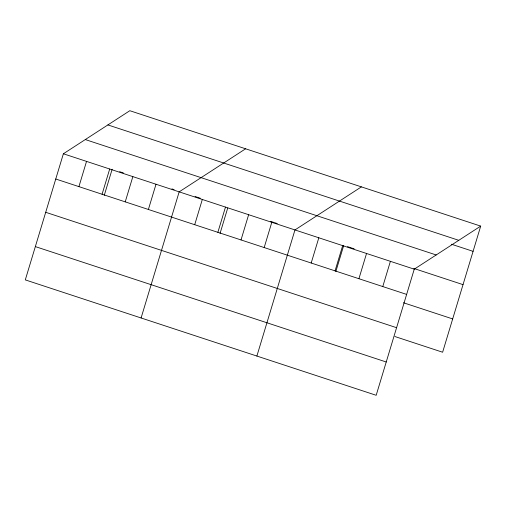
<?xml version="1.0" encoding="UTF-8"?>
<svg xmlns="http://www.w3.org/2000/svg" width="506" height="506" viewBox="0 0 506 506"><rect width="100%" height="100%" fill="white"/><g stroke="black" fill="none" stroke-linecap="round" stroke-linejoin="round"><path stroke-width="0.76" d="M63.377 153.773L25.3 279.888L376.179 395.287L414.256 269.173L480.7 226.112L129.821 110.713L63.377 153.773L414.256 269.173M78.917 186.625L86.532 161.389M102.073 194.241L109.694 169.01M104.268 195.335L112.149 169.238M125.235 201.856L132.85 176.626M148.391 209.471L156.006 184.241M141.092 317.97L179.168 191.856L245.612 148.796M194.709 224.708L202.324 199.472M217.865 232.324L225.486 207.087M220.059 233.418L227.713 208.061M241.02 239.939L248.642 214.708M264.183 247.554L271.798 222.324M256.884 356.053L294.96 229.939L361.398 186.872M311.196 263.019L318.818 237.788M335.061 270.868L342.676 245.631M335.851 271.494L343.732 245.397M358.918 278.711L366.54 253.481M382.776 286.56L390.398 261.324M480.7 226.112L442.623 352.227L394.901 336.528M107.892 124.925L458.771 240.318M451.46 244.234L473.078 251.343M85.305 139.567L436.185 254.961M119.618 171.692L123.356 172.919M171.913 188.89L174.153 189.63M195.069 196.505L200.3 198.225M270.52 221.324L274.258 222.551M275.005 222.798L277.244 223.532M347.458 246.624L354.168 248.832M413.819 268.452L463.028 284.638M55.755 179.01L406.641 294.41M403.465 302.752L452.674 318.932M45.704 212.299L396.59 327.698M35.35 246.599L386.23 361.999"/></g></svg>
